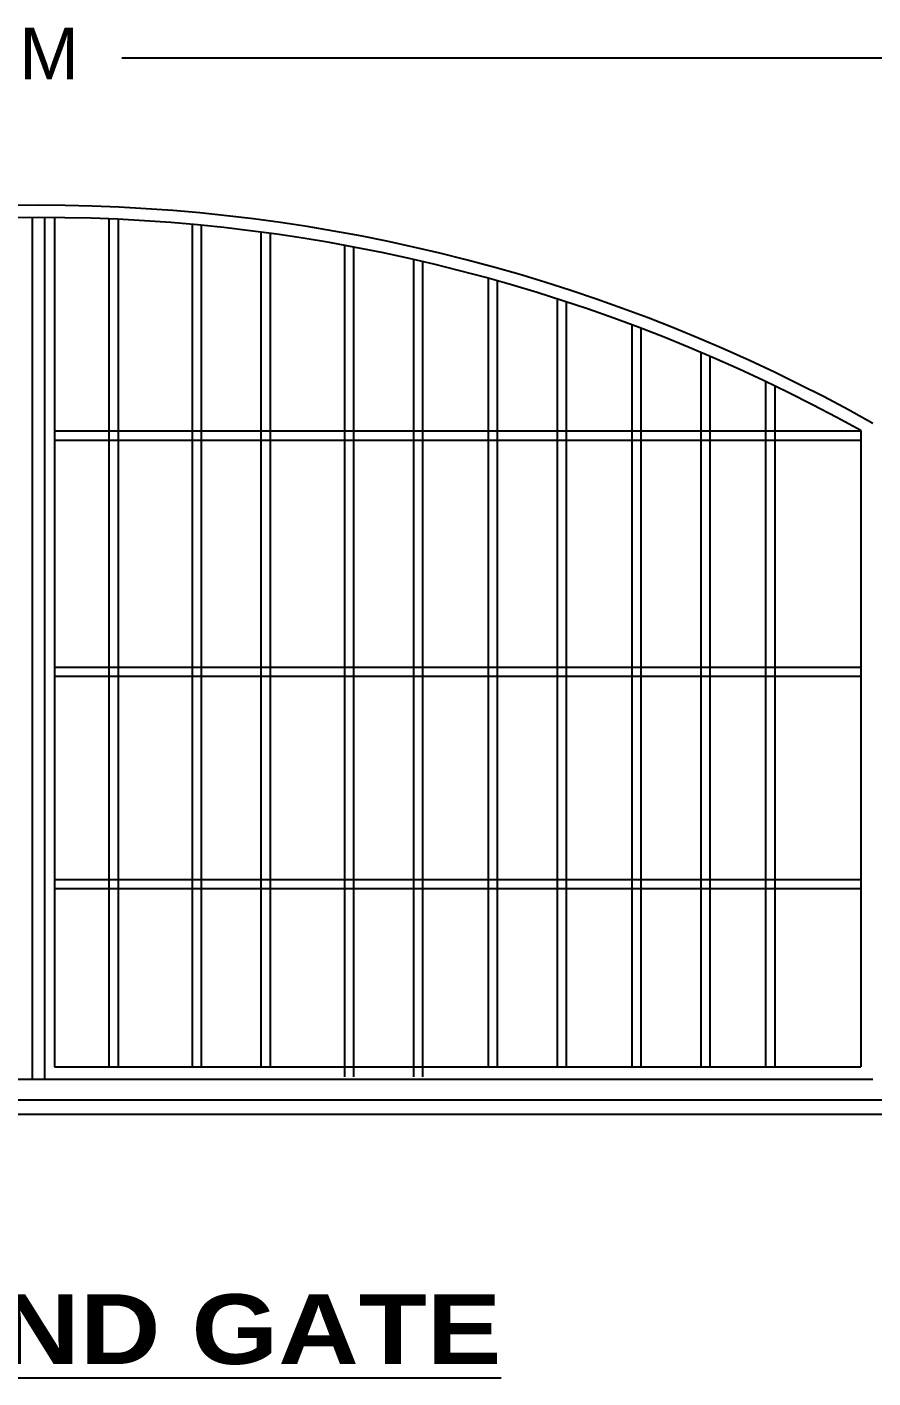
# Model space of a CAD drawing. Header units: metres. Extents: x 10791 to 15749, y -2675 to -2476.
# Drawn here: x 15703.609 to 15706.52, y -2627.628 to -2622.98 of the extents above; entities that cross this region are included whole.
import ezdxf

# ---------------------------------------------------------------- set-up
doc = ezdxf.new("R2010")
doc.units = ezdxf.units.M
doc.header["$LTSCALE"] = 0.5
doc.header["$MEASUREMENT"] = 0
doc.styles.add('ld', font='arial.ttf')
doc.styles.get("Standard").update_dxf_attribs({"font": ''})
doc.styles.get('Standard').set_extended_font_data('Arial Black')

msp = doc.modelspace()

# ---------------------------------------------------------------- linework, layer by layer
at = {"lineweight": 25, "ltscale": 60}
msp.add_line((15706.63188, -2623.08776), (15703.93529, -2623.08776), dxfattribs=at)
at = {"lineweight": 25, "ltscale": 72}
for p, q in [((15703.62647, -2623.63532), (15703.62647, -2626.59968)), ((15703.66877, -2623.63532), (15703.66877, -2626.59968)), ((15703.70331, -2623.63532), (15703.70331, -2626.55791)), ((15703.89093, -2623.6404), (15703.89093, -2626.55791)), ((15703.92225, -2623.64179), (15703.92225, -2626.55791)), ((15704.17691, -2623.6594), (15704.17691, -2626.55791)), ((15704.20824, -2623.66234), (15704.20824, -2626.55791)), ((15704.41407, -2623.68592), (15704.41407, -2626.55791)), ((15704.44539, -2623.69016), (15704.44539, -2626.55791)), ((15704.70121, -2623.7313), (15704.70121, -2626.59248)), ((15704.73254, -2623.73714), (15704.73254, -2626.59248)), ((15704.93837, -2623.77998), (15704.93837, -2626.59248)), ((15704.9697, -2623.78718), (15704.9697, -2626.59248)), ((15705.19566, -2623.84457), (15705.19566, -2626.55791)), ((15705.22698, -2623.85329), (15705.22698, -2626.55791)), ((15705.43281, -2623.91532), (15705.43281, -2626.55791)), ((15705.46414, -2623.92549), (15705.46414, -2626.55791)), ((15705.68971, -2624.0046), (15705.68971, -2626.55791)), ((15705.72103, -2624.01642), (15705.72103, -2626.55791)), ((15705.92687, -2624.09925), (15705.92687, -2626.55791)), ((15705.95819, -2624.11266), (15705.95819, -2626.55791)), ((15706.15008, -2624.19962), (15706.15008, -2626.55791)), ((15706.1814, -2624.21462), (15706.1814, -2626.55791)), ((15706.47787, -2624.37071), (15703.70331, -2624.37071)), ((15706.47787, -2624.36827), (15706.47787, -2626.55791)), ((15706.47787, -2624.40224), (15703.70331, -2624.40224)), ((15706.47787, -2625.18355), (15703.70331, -2625.18355)), ((15706.47787, -2625.21507), (15703.70331, -2625.21507)), ((15706.47787, -2625.91377), (15703.70331, -2625.91377)), ((15706.47787, -2625.94529), (15703.70331, -2625.94529)), ((15703.70331, -2626.55791), (15706.47787, -2626.55791)), ((15700.77561, -2626.59968), (15706.51963, -2626.59968)), ((15700.66336, -2626.67169), (15706.63188, -2626.67169)), ((15698.72975, -2626.72012), (15708.56549, -2626.72012))]:
    msp.add_line(p, q, dxfattribs=at)
for radius, start, end in [(5.87267, 60.722059, 119.277941), (5.8309, 60.962182, 119.037818)]:
    msp.add_arc((15703.64762, -2629.46623), radius, start, end, dxfattribs=at)

# ---------------------------------------------------------------- texts
at = {"lineweight": 25, "style": 'ld'}
msp.add_text('3M', height=0.176874, dxfattribs=at).set_placement((15703.44499, -2623.1596))
at = {"color": 3}
msp.add_text('%%UCOMPOUND GATE', height=0.24, dxfattribs=at).set_placement((15701.78745, -2627.5803))

doc.saveas('drawing.dxf')
